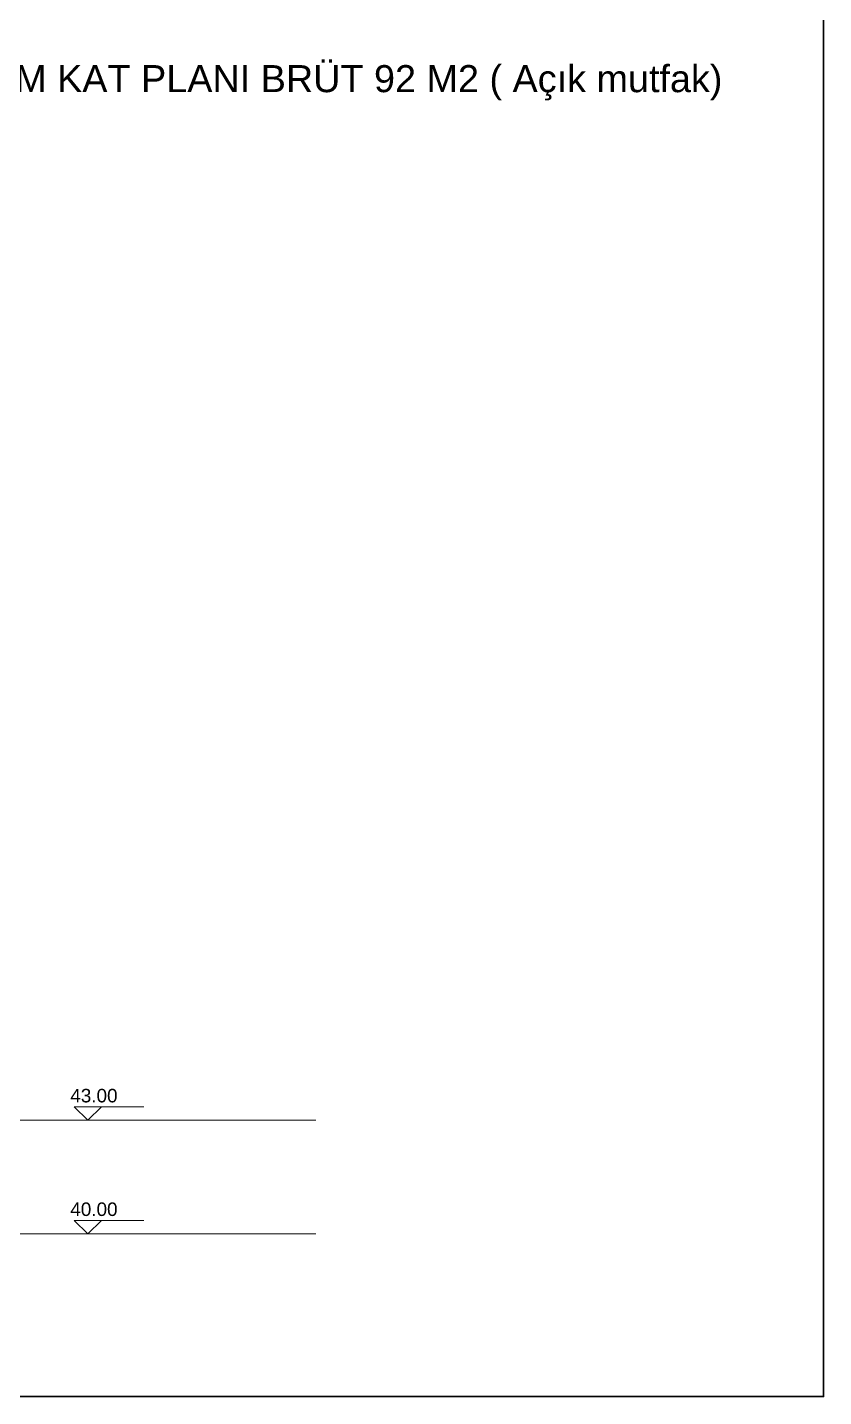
# Model space of a CAD drawing. Header units: millimetres. Extents: x 699029 to 727993, y 4486031 to 4516039.
# Drawn here: x 725784 to 727993, y 4486031 to 4489828 of the extents above; entities that cross this region are included whole.
import ezdxf

# ---------------------------------------------------------------- set-up
doc = ezdxf.new("R2010")
doc.units = ezdxf.units.MM
doc.layers.add('_P3_S_Duvar_Ç', color=7, linetype='Continuous', lineweight=30)
doc.styles.get("Standard").update_dxf_attribs({"font": 'arial.ttf'})

msp = doc.modelspace()

# ---------------------------------------------------------------- linework, layer by layer
at = {"color": 7, "lineweight": 18}
for points in [[(725952, 4486798.1), (725914.3, 4486835.1)], [(725914.3, 4486835.1), (726107.1, 4486835.1)], [(725952, 4486798.1), (725989.8, 4486835.1)], [(725952, 4486483.1), (725914.3, 4486520.1)], [(725914.3, 4486520.1), (726107.1, 4486520.1)], [(725952, 4486483.1), (725989.8, 4486520.1)]]:
    msp.add_lwpolyline(points, dxfattribs=at)
at = {"color": 8, "lineweight": 15}
for points in [[(726584.7, 4486798.1), (725674.4, 4486798.1)], [(726584.7, 4486483.1), (725674.4, 4486483.1)]]:
    msp.add_lwpolyline(points, dxfattribs=at)
at = {"layer": '_P3_S_Duvar_Ç', "color": 7, "lineweight": 30}
msp.add_lwpolyline([(721989.4, 4493909.2), (727993, 4493909.2), (727993, 4486031.5), (721989.4, 4486031.5)], close=True, dxfattribs=at)

# ---------------------------------------------------------------- texts
at = {"insert": (725372.2, 4489723.5, 0), "char_height": 75, "attachment_point": 1}
msp.add_mtext_dynamic_manual_height_columns('BODRUM KAT PLANI BRÜT 92 M2 ( Açık mutfak)', width=3427.522, gutter_width=468.8, heights=[-112.1], dxfattribs=at)
at = {"color": 6, "lineweight": 53, "char_height": 37.5, "attachment_point": 1}
for s, insert in [('{\\C7;43.00}', (725903.5, 4486884.8)), ('{\\C7;40.00}', (725903.5, 4486569.8))]:
    msp.add_mtext_dynamic_manual_height_columns(s, width=2218.721, gutter_width=187.5, heights=[-38.3], dxfattribs=dict(at, insert=insert))

doc.saveas('drawing.dxf')
